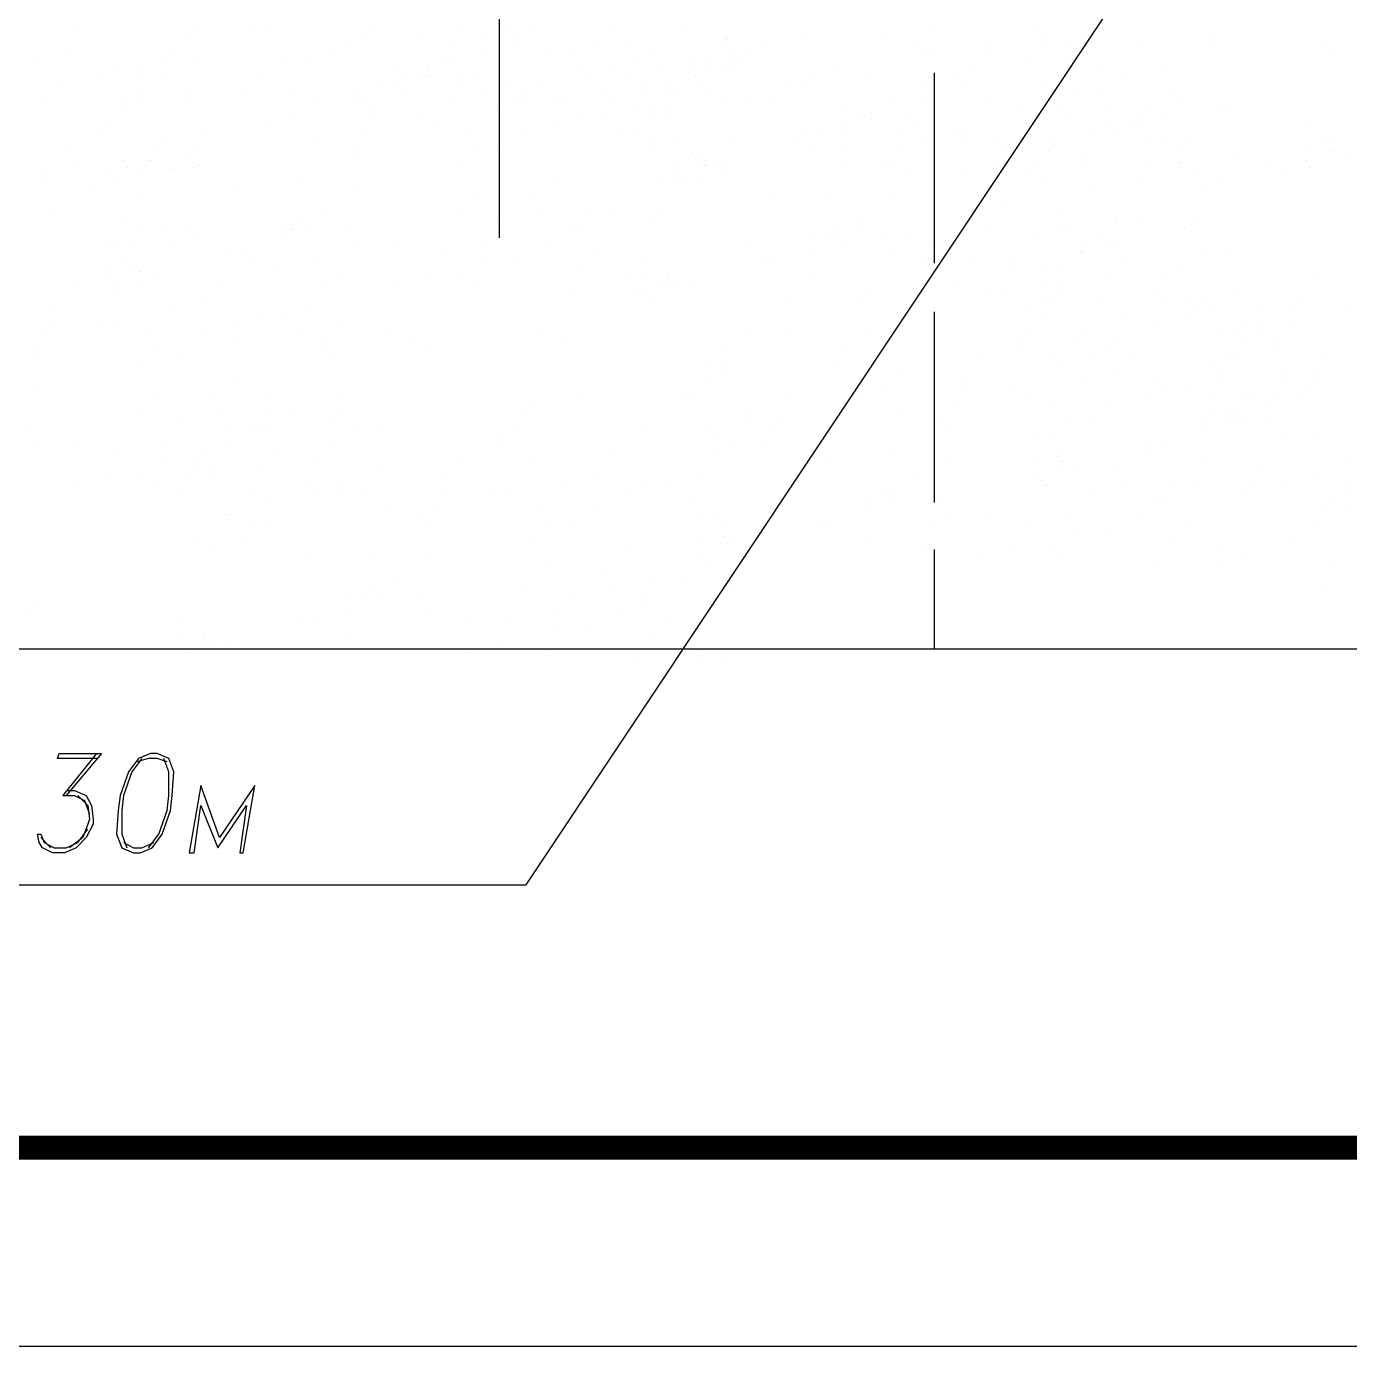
# Model space of a CAD drawing. Header units: millimetres. Extents: x 4241 to 6572, y 870 to 1291.
# Drawn here: x 5157.22 to 5190.46, y 870.65 to 903.83 of the extents above; entities that cross this region are included whole.
import ezdxf
from ezdxf.enums import TextEntityAlignment as Align

# ---------------------------------------------------------------- set-up
doc = ezdxf.new("R2010")
doc.units = ezdxf.units.MM
for name, color, linetype in [('_Штамп_рамка', 7, 'Continuous'), ('PDF _0', 7, 'Continuous'), ('PDF _Оси', 1, 'Continuous')]:
    doc.layers.add(name, color=color, linetype=linetype)
doc.styles.add('Romans_2.5', font='romans.shx', dxfattribs={"width": 0.75, "height": 2.5})

# ---------------------------------------------------------------- blocks, each defined once
blk = doc.blocks.new('*U779')
blk.add_lwpolyline([(0, 0), (0, 420), (1189, 420), (1189, 0), (0, 0)])
at = {"const_width": 0.6}
blk.add_lwpolyline([(20, 5), (20, 415), (1184, 415), (1184, 5), (20, 5)], dxfattribs=at)
at = {"style": 'Romans_2.5', "width": 0.75}
blk.add_attdef('ФОРМАТ', text='', height=2.5, dxfattribs=at).set_placement((1149, 2.5), align=Align.MIDDLE_LEFT)

msp = doc.modelspace()

# ---------------------------------------------------------------- linework, layer by layer
at = {"layer": 'PDF _0', "lineweight": 25}
for points in [[(5117.4084, 882.2574), (5169.7765, 882.2574), (5194.7117, 919.7237)], [(5092.8542, 888.1843), (5226.5475, 888.1843), (5227.5212, 886.1099), (5228.1986, 890.2587), (5229.1723, 888.1843), (5316.2973, 888.1843)], [(5158.9812, 885.4325), (5158.0075, 885.4325), (5158.0498, 885.5595), (5159.1082, 885.5595), (5158.2191, 884.5012)], [(5158.9812, 885.5595), (5158.1345, 884.5012), (5158.4308, 884.5012), (5158.6848, 884.3742), (5158.8118, 884.0355)], [(5160.1242, 885.4325), (5159.8702, 885.0939), (5159.6585, 884.5012), (5159.6162, 884.1202), (5159.6162, 883.5275), (5159.7432, 883.1888)], [(5160.7592, 885.3479), (5160.5052, 885.4325), (5160.2935, 885.4325), (5159.9972, 885.3479)], [(5160.2935, 883.1888), (5160.5475, 883.5275), (5160.7592, 884.1202), (5160.8016, 884.5012), (5160.8016, 885.0939), (5160.6745, 885.4325)], [(5158.2615, 884.6282), (5158.4308, 884.6282), (5158.7271, 884.5012), (5158.8542, 884.2472), (5158.8965, 883.9085), (5158.8965, 883.7815), (5158.7271, 883.4428), (5158.4731, 883.1888), (5158.1768, 883.0618), (5157.8805, 883.0618), (5157.6264, 883.1888), (5157.5418, 883.3158), (5157.4994, 883.5275), (5157.5841, 883.5275), (5157.6688, 883.3158), (5157.9228, 883.1888), (5158.2191, 883.1888), (5158.5155, 883.3158), (5158.7695, 883.6545)], [(5158.5155, 884.5012), (5158.7695, 884.2472), (5158.8118, 883.9085), (5158.7695, 883.7815), (5158.6425, 883.4428), (5158.3038, 883.1888)], [(5157.8381, 883.1888), (5157.5841, 883.4428)], [(5159.6585, 883.3158), (5159.9125, 883.1888), (5160.1242, 883.1888), (5160.4205, 883.3158)]]:
    msp.add_lwpolyline(points, dxfattribs=at)
at = {"layer": 'PDF _0', "lineweight": 9}
for points in [[(5158.5578, 903.7212), (5158.5578, 903.7212)], [(5161.1826, 903.6365), (5161.1826, 903.6365)], [(5161.4789, 903.7635), (5161.4789, 903.7635)], [(5162.7913, 903.8058), (5162.7913, 903.8058)], [(5163.384, 903.7212), (5163.384, 903.7212)], [(5165.8817, 903.8058), (5165.8817, 903.8058)], [(5167.1941, 903.6365), (5167.1941, 903.6365)], [(5168.1255, 903.7212), (5168.1255, 903.7212)], [(5169.3532, 903.8058), (5169.3532, 903.8058)], [(5169.5649, 903.6788), (5169.5649, 903.6788)], [(5169.9035, 903.8058), (5169.9035, 903.8058)], [(5171.9356, 903.7212), (5171.9356, 903.7212)], [(5173.7137, 903.7212), (5173.7137, 903.7212)], [(5178.6668, 903.6788), (5178.6668, 903.6788)], [(5179.9792, 903.7635), (5179.9792, 903.7635)], [(5182.5193, 903.8058), (5182.5193, 903.8058)], [(5183.9164, 903.7635), (5183.9164, 903.7635)], [(5165.2467, 903.4672), (5165.2467, 903.4672)], [(5165.6277, 903.5095), (5165.6277, 903.5095)], [(5167.9985, 903.3825), (5167.9985, 903.3825)], [(5168.6758, 903.5095), (5168.6758, 903.5095)], [(5169.5649, 903.4248), (5169.5649, 903.4248)], [(5171.5546, 903.3825), (5171.5546, 903.3825)], [(5172.359, 903.2978), (5172.359, 903.2978)], [(5174.7297, 903.4248), (5174.7297, 903.4248)], [(5174.8144, 903.5518), (5174.8144, 903.5518)], [(5174.8144, 903.5095), (5174.8144, 903.5095)], [(5175.6611, 903.3825), (5175.6611, 903.3825)], [(5176.7194, 903.5095), (5176.7194, 903.5095)], [(5179.6405, 903.4248), (5179.6405, 903.4248)], [(5181.4609, 903.4672), (5181.4609, 903.4672)], [(5182.6886, 903.5518), (5182.6886, 903.5518)], [(5182.7733, 903.3825), (5182.7733, 903.3825)], [(5183.4083, 903.3402), (5183.4083, 903.3402)], [(5185.2711, 903.4672), (5185.2711, 903.4672)], [(5187.0491, 903.5942), (5187.0491, 903.5942)], [(5187.0915, 903.3402), (5187.0915, 903.3402)], [(5189.7162, 903.3825), (5189.7162, 903.3825)], [(5157.4571, 902.9592), (5157.4571, 902.9592)], [(5158.2615, 903.1708), (5158.2615, 903.1708)], [(5160.8439, 903.0862), (5160.8439, 903.0862)], [(5161.5212, 903.0438), (5161.5212, 903.0438)], [(5164.273, 903.0015), (5164.273, 903.0015)], [(5164.908, 903.0862), (5164.908, 903.0862)], [(5167.8291, 903.0438), (5167.8291, 903.0438)], [(5168.6758, 903.1708), (5168.6758, 903.1708)], [(5170.3269, 903.1708), (5170.3269, 903.1708)], [(5170.9196, 903.0862), (5170.9196, 903.0862)], [(5172.5283, 902.9592), (5172.5283, 902.9592)], [(5172.994, 903.2555), (5172.994, 903.2555)], [(5173.9677, 902.9592), (5173.9677, 902.9592)], [(5174.3487, 902.9592), (5174.3487, 902.9592)], [(5174.9414, 903.2132), (5174.9414, 903.2132)], [(5174.9837, 903.0015), (5174.9837, 903.0015)], [(5175.4071, 903.2132), (5175.4071, 903.2132)], [(5179.7252, 903.2555), (5179.7252, 903.2555)], [(5181.3339, 903.1285), (5181.3339, 903.1285)], [(5182.4346, 903.0015), (5182.4346, 903.0015)], [(5190.0972, 903.2132), (5190.0972, 903.2132)], [(5159.0235, 902.6205), (5159.0235, 902.6205)], [(5159.4892, 902.8745), (5159.4892, 902.8745)], [(5160.0395, 902.8745), (5160.0395, 902.8745)], [(5160.5899, 902.9168), (5160.5899, 902.9168)], [(5163.0453, 902.6205), (5163.0453, 902.6205)], [(5163.638, 902.9168), (5163.638, 902.9168)], [(5166.6014, 902.8321), (5166.6014, 902.8321)], [(5167.0248, 902.6205), (5167.0248, 902.6205)], [(5167.2788, 902.7475), (5167.2788, 902.7475)], [(5167.3211, 902.8321), (5167.3211, 902.8321)], [(5167.7021, 902.9168), (5167.7021, 902.9168)], [(5168.1678, 902.6628), (5168.1678, 902.6628)], [(5171.1312, 902.8745), (5171.1312, 902.8745)], [(5172.0203, 902.7898), (5172.0203, 902.7898)], [(5172.2743, 902.6628), (5172.2743, 902.6628)], [(5173.1633, 902.8745), (5173.1633, 902.8745)], [(5173.9253, 902.7051), (5173.9253, 902.7051)], [(5174.3487, 902.7898), (5174.3487, 902.7898)], [(5174.645, 902.7051), (5174.645, 902.7051)], [(5174.8567, 902.7898), (5174.8567, 902.7898)], [(5175.1107, 902.9168), (5175.1107, 902.9168)], [(5176.9734, 902.6628), (5176.9734, 902.6628)], [(5177.6085, 902.7475), (5177.6085, 902.7475)], [(5181.0376, 902.7051), (5181.0376, 902.7051)], [(5184.255, 902.8321), (5184.255, 902.8321)], [(5184.8477, 902.6205), (5184.8477, 902.6205)], [(5185.8638, 902.7051), (5185.8638, 902.7051)], [(5158.1345, 902.3665), (5158.1345, 902.3665)], [(5159.9972, 902.4935), (5159.9972, 902.4935)], [(5160.5899, 902.5358), (5160.5899, 902.5358)], [(5166.0934, 902.3241), (5166.0934, 902.3241)], [(5166.4744, 902.3241), (5166.4744, 902.3241)], [(5166.6861, 902.5358), (5166.6861, 902.5358)], [(5167.3211, 902.5781), (5167.3211, 902.5781)], [(5167.3634, 902.5781), (5167.3634, 902.5781)], [(5168.1255, 902.3241), (5168.1255, 902.3241)], [(5168.1255, 902.3241), (5168.1255, 902.3241)], [(5168.4218, 902.5358), (5168.4218, 902.5358)], [(5169.3955, 902.3241), (5169.3955, 902.3241)], [(5170.1575, 902.4511), (5170.1575, 902.4511)], [(5171.2582, 902.5781), (5171.2582, 902.5781)], [(5172.74, 902.3665), (5172.74, 902.3665)], [(5173.248, 902.4511), (5173.248, 902.4511)], [(5173.8407, 902.4935), (5173.8407, 902.4935)], [(5174.01, 902.5781), (5174.01, 902.5781)], [(5174.137, 902.4511), (5174.137, 902.4511)], [(5176.3808, 902.3665), (5176.3808, 902.3665)], [(5176.7618, 902.4088), (5176.7618, 902.4088)], [(5178.3282, 902.5358), (5178.3282, 902.5358)], [(5179.8099, 902.4088), (5179.8099, 902.4088)], [(5180.6566, 902.5781), (5180.6566, 902.5781)], [(5180.6989, 902.3241), (5180.6989, 902.3241)], [(5182.6886, 902.2818), (5182.6886, 902.2818)], [(5159.6585, 902.0701), (5159.6585, 902.0701)], [(5160.0395, 902.1125), (5160.0395, 902.1125)], [(5161.2672, 902.1971), (5161.2672, 902.1971)], [(5162.7066, 902.2395), (5162.7066, 902.2395)], [(5163.8073, 902.1125), (5163.8073, 902.1125)], [(5164.4, 901.9855), (5164.4, 901.9855)], [(5165.416, 901.9855), (5165.416, 901.9855)], [(5165.543, 902.1971), (5165.543, 902.1971)], [(5165.7547, 901.9431), (5165.7547, 901.9431)], [(5166.6861, 902.2395), (5166.6861, 902.2395)], [(5167.9561, 901.9431), (5167.9561, 901.9431)], [(5168.6758, 902.1125), (5168.6758, 902.1125)], [(5169.6072, 902.0701), (5169.6072, 902.0701)], [(5169.7342, 902.1971), (5169.7342, 902.1971)], [(5170.5386, 901.9855), (5170.5386, 901.9855)], [(5170.7079, 901.9431), (5170.7079, 901.9431)], [(5171.7663, 902.1125), (5171.7663, 902.1125)], [(5171.8933, 901.9431), (5171.8933, 901.9431)], [(5172.8246, 902.1971), (5172.8246, 902.1971)], [(5173.3327, 902.2395), (5173.3327, 902.2395)], [(5173.4597, 902.1971), (5173.4597, 902.1971)], [(5174.391, 902.1125), (5174.391, 902.1125)], [(5174.645, 902.0278), (5174.645, 902.0278)], [(5175.3224, 901.9855), (5175.3224, 901.9855)], [(5176.0421, 901.9855), (5176.0421, 901.9855)], [(5178.9632, 901.9431), (5178.9632, 901.9431)], [(5179.8099, 902.0701), (5179.8099, 902.0701)], [(5181.4609, 902.0701), (5181.4609, 902.0701)], [(5183.493, 902.1971), (5183.493, 902.1971)], [(5184.128, 902.1548), (5184.128, 902.1548)], [(5186.0754, 902.1125), (5186.0754, 902.1125)], [(5157.5841, 901.9008), (5157.5841, 901.9008)], [(5159.5738, 901.7738), (5159.5738, 901.7738)], [(5160.0395, 901.9008), (5160.0395, 901.9008)], [(5161.2672, 901.9008), (5161.2672, 901.9008)], [(5165.9664, 901.7738), (5165.9664, 901.7738)], [(5169.0568, 901.6891), (5169.0568, 901.6891)], [(5169.8189, 901.9008), (5169.8189, 901.9008)], [(5171.6393, 901.6468), (5171.6393, 901.6468)], [(5172.4436, 901.8584), (5172.4436, 901.8584)], [(5172.994, 901.8161), (5172.994, 901.8161)], [(5173.375, 901.8584), (5173.375, 901.8584)], [(5173.375, 901.6468), (5173.375, 901.6468)], [(5177.7355, 901.7314), (5177.7355, 901.7314)], [(5178.4128, 901.6468), (5178.4128, 901.6468)], [(5182.2653, 901.7738), (5182.2653, 901.7738)], [(5183.1543, 901.6891), (5183.1543, 901.6891)], [(5184.2974, 901.7738), (5184.2974, 901.7738)], [(5185.4827, 901.8584), (5185.4827, 901.8584)], [(5186.1178, 901.9008), (5186.1178, 901.9008)], [(5187.2608, 901.6891), (5187.2608, 901.6891)], [(5187.3455, 901.7738), (5187.3455, 901.7738)], [(5159.2352, 901.3928), (5159.2352, 901.3928)], [(5163.3416, 901.3504), (5163.3416, 901.3504)], [(5163.892, 901.4774), (5163.892, 901.4774)], [(5165.9241, 901.4774), (5165.9241, 901.4774)], [(5167.1941, 901.4774), (5167.1941, 901.4774)], [(5167.5328, 901.3504), (5167.5328, 901.3504)], [(5170.6232, 901.3504), (5170.6232, 901.3504)], [(5171.0466, 901.6044), (5171.0466, 901.6044)], [(5172.9093, 901.5198), (5172.9093, 901.5198)], [(5177.8201, 901.3928), (5177.8201, 901.3928)], [(5178.1588, 901.5198), (5178.1588, 901.5198)], [(5178.4552, 901.4774), (5178.4552, 901.4774)], [(5179.3019, 901.5621), (5179.3019, 901.5621)], [(5179.5559, 901.4351), (5179.5559, 901.4351)], [(5182.3923, 901.4351), (5182.3923, 901.4351)], [(5183.4083, 901.5621), (5183.4083, 901.5621)], [(5184.382, 901.3504), (5184.382, 901.3504)], [(5184.9747, 901.3928), (5184.9747, 901.3928)], [(5185.1441, 901.4774), (5185.1441, 901.4774)], [(5185.2711, 901.3504), (5185.2711, 901.3504)], [(5185.7791, 901.6044), (5185.7791, 901.6044)], [(5189.3352, 901.3504), (5189.3352, 901.3504)], [(5159.0235, 901.1811), (5159.0235, 901.1811)], [(5161.6059, 901.2658), (5161.6059, 901.2658)], [(5164.4423, 901.0118), (5164.4423, 901.0118)], [(5165.7547, 901.0964), (5165.7547, 901.0964)], [(5168.2948, 901.1388), (5168.2948, 901.1388)], [(5169.6919, 901.0964), (5169.6919, 901.0964)], [(5172.1473, 901.2658), (5172.1473, 901.2658)], [(5172.5706, 901.1388), (5172.5706, 901.1388)], [(5174.9414, 901.0118), (5174.9414, 901.0118)], [(5176.6771, 901.0964), (5176.6771, 901.0964)], [(5177.2275, 901.2234), (5177.2275, 901.2234)], [(5177.8201, 901.1388), (5177.8201, 901.1388)], [(5179.2595, 901.2234), (5179.2595, 901.2234)], [(5179.8099, 901.0118), (5179.8099, 901.0118)], [(5180.5296, 901.2234), (5180.5296, 901.2234)], [(5180.7412, 900.9694), (5180.7412, 900.9694)], [(5180.8682, 901.0964), (5180.8682, 901.0964)], [(5182.9003, 901.0118), (5182.9003, 901.0118)], [(5183.9587, 901.0964), (5183.9587, 901.0964)], [(5184.5937, 901.0964), (5184.5937, 901.0964)], [(5185.4827, 901.0118), (5185.4827, 901.0118)], [(5158.3461, 900.7154), (5158.3461, 900.7154)], [(5160.5052, 900.7577), (5160.5052, 900.7577)], [(5160.5899, 900.8847), (5160.5899, 900.8847)], [(5161.4366, 900.7154), (5161.4366, 900.7154)], [(5165.416, 900.7154), (5165.416, 900.7154)], [(5168.5488, 900.7154), (5168.5488, 900.7154)], [(5169.1838, 900.6731), (5169.1838, 900.6731)], [(5172.867, 900.9271), (5172.867, 900.9271)], [(5172.867, 900.6731), (5172.867, 900.6731)], [(5173.5867, 900.9271), (5173.5867, 900.9271)], [(5173.9253, 900.6307), (5173.9253, 900.6307)], [(5176.5501, 900.8847), (5176.5501, 900.8847)], [(5176.8888, 900.8424), (5176.8888, 900.8424)], [(5177.7778, 900.7577), (5177.7778, 900.7577)], [(5179.0902, 900.8424), (5179.0902, 900.8424)], [(5181.6303, 900.8847), (5181.6303, 900.8847)], [(5181.7996, 900.8424), (5181.7996, 900.8424)], [(5182.9003, 900.6731), (5182.9003, 900.6731)], [(5183.0273, 900.8424), (5183.0273, 900.8424)], [(5183.747, 900.6307), (5183.747, 900.6307)], [(5185.7791, 900.8847), (5185.7791, 900.8847)], [(5186.2024, 900.6731), (5186.2024, 900.6731)], [(5186.4564, 900.8847), (5186.4564, 900.8847)], [(5189.3352, 900.8001), (5189.3352, 900.8001)], [(5189.8856, 900.9271), (5189.8856, 900.9271)], [(5189.9279, 900.8847), (5189.9279, 900.8847)], [(5189.9702, 900.7154), (5189.9702, 900.7154)], [(5190.0549, 900.7154), (5190.0549, 900.7154)], [(5190.4359, 900.6307), (5190.4359, 900.6307)], [(5158.5155, 900.3344), (5158.5155, 900.3344)], [(5159.6585, 900.4614), (5159.6585, 900.4614)], [(5159.7432, 900.2921), (5159.7432, 900.2921)], [(5160.2935, 900.4614), (5160.2935, 900.4614)], [(5160.3359, 900.4614), (5160.3359, 900.4614)], [(5161.1826, 900.5037), (5161.1826, 900.5037)], [(5161.4366, 900.2921), (5161.4366, 900.2921)], [(5161.5636, 900.3344), (5161.5636, 900.3344)], [(5165.543, 900.5884), (5165.543, 900.5884)], [(5168.2101, 900.3344), (5168.2101, 900.3344)], [(5173.5867, 900.3767), (5173.5867, 900.3767)], [(5173.8407, 900.5037), (5173.8407, 900.5037)], [(5174.1793, 900.5037), (5174.1793, 900.5037)], [(5174.2217, 900.4614), (5174.2217, 900.4614)], [(5174.264, 900.3344), (5174.264, 900.3344)], [(5174.3064, 900.3344), (5174.3064, 900.3344)], [(5174.518, 900.2921), (5174.518, 900.2921)], [(5174.772, 900.4614), (5174.772, 900.4614)], [(5177.7778, 900.4614), (5177.7778, 900.4614)], [(5178.7515, 900.4614), (5178.7515, 900.4614)], [(5178.8785, 900.3344), (5178.8785, 900.3344)], [(5181.5033, 900.3344), (5181.5033, 900.3344)], [(5181.8843, 900.4614), (5181.8843, 900.4614)], [(5182.5193, 900.4191), (5182.5193, 900.4191)], [(5183.7893, 900.4614), (5183.7893, 900.4614)], [(5185.3557, 900.4614), (5185.3557, 900.4614)], [(5186.1601, 900.2921), (5186.1601, 900.2921)], [(5186.2024, 900.4191), (5186.2024, 900.4191)], [(5187.6418, 900.5884), (5187.6418, 900.5884)], [(5188.3615, 900.4191), (5188.3615, 900.4191)], [(5189.3775, 900.4614), (5189.3775, 900.4614)], [(5189.4622, 900.2921), (5189.4622, 900.2921)], [(5157.5841, 900.1651), (5157.5841, 900.1651)], [(5157.5841, 899.9957), (5157.5841, 899.9957)], [(5159.3622, 900.0804), (5159.3622, 900.0804)], [(5160.1665, 900.1227), (5160.1665, 900.1227)], [(5160.8862, 900.2497), (5160.8862, 900.2497)], [(5160.9709, 900.2074), (5160.9709, 900.2074)], [(5170.6232, 899.9534), (5170.6232, 899.9534)], [(5173.0786, 900.038), (5173.0786, 900.038)], [(5173.629, 900.0804), (5173.629, 900.0804)], [(5174.2217, 899.9957), (5174.2217, 899.9957)], [(5174.7297, 900.2074), (5174.7297, 900.2074)], [(5179.3019, 900.1651), (5179.3019, 900.1651)], [(5180.6989, 900.0804), (5180.6989, 900.0804)], [(5181.5456, 900.0804), (5181.5456, 900.0804)], [(5182.35, 900.1651), (5182.35, 900.1651)], [(5182.731, 899.9957), (5182.731, 899.9957)], [(5186.5834, 900.1227), (5186.5834, 900.1227)], [(5187.3031, 899.9534), (5187.3031, 899.9534)], [(5188.7849, 900.2497), (5188.7849, 900.2497)], [(5158.8118, 899.6994), (5158.8118, 899.6994)], [(5159.4468, 899.911), (5159.4468, 899.911)], [(5162.5373, 899.7417), (5162.5373, 899.7417)], [(5164.1037, 899.8687), (5164.1037, 899.8687)], [(5165.5854, 899.7417), (5165.5854, 899.7417)], [(5168.4642, 899.6147), (5168.4642, 899.6147)], [(5173.502, 899.8687), (5173.502, 899.8687)], [(5173.756, 899.8687), (5173.756, 899.8687)], [(5177.4391, 899.6147), (5177.4391, 899.6147)], [(5183.9587, 899.6994), (5183.9587, 899.6994)], [(5185.1017, 899.8687), (5185.1017, 899.8687)], [(5186.7104, 899.8264), (5186.7104, 899.8264)], [(5159.9972, 899.4877), (5159.9972, 899.4877)], [(5169.9035, 899.4877), (5169.9035, 899.4877)], [(5175.8727, 899.4877), (5175.8727, 899.4877)], [(5178.9208, 899.4877), (5178.9208, 899.4877)], [(5181.8419, 899.3607), (5181.8419, 899.3607)], [(5157.9651, 899.1914), (5157.9651, 899.1914)], [(5159.5738, 899.022), (5159.5738, 899.022)], [(5164.1883, 898.9797), (5164.1883, 898.9797)], [(5164.7387, 899.2337), (5164.7387, 899.2337)], [(5168.0408, 899.1067), (5168.0408, 899.1067)], [(5170.0729, 899.1067), (5170.0729, 899.1067)], [(5171.2582, 899.1914), (5171.2582, 899.1914)], [(5171.8933, 899.2337), (5171.8933, 899.2337)], [(5173.0363, 899.022), (5173.0363, 899.022)], [(5173.1633, 899.1067), (5173.1633, 899.1067)], [(5178.0741, 899.022), (5178.0741, 899.022)], [(5183.239, 899.2337), (5183.239, 899.2337)], [(5184.636, 898.9797), (5184.636, 898.9797)], [(5185.2287, 898.9797), (5185.2287, 898.9797)], [(5186.5411, 898.9797), (5186.5411, 898.9797)], [(5160.0819, 898.6833), (5160.0819, 898.6833)], [(5160.7592, 898.7257), (5160.7592, 898.7257)], [(5161.2672, 898.768), (5161.2672, 898.768)], [(5163.5956, 898.7257), (5163.5956, 898.7257)], [(5163.892, 898.7257), (5163.892, 898.7257)], [(5163.9343, 898.8527), (5163.9343, 898.8527)], [(5164.2307, 898.8103), (5164.2307, 898.8103)], [(5165.3314, 898.768), (5165.3314, 898.768)], [(5169.1838, 898.895), (5169.1838, 898.895)], [(5170.9196, 898.8103), (5170.9196, 898.8103)], [(5171.0466, 898.6833), (5171.0466, 898.6833)], [(5177.5238, 898.7257), (5177.5238, 898.7257)], [(5178.0741, 898.8527), (5178.0741, 898.8527)], [(5181.3763, 898.8527), (5181.3763, 898.8527)], [(5182.5193, 898.641), (5182.5193, 898.641)], [(5183.1543, 898.6833), (5183.1543, 898.6833)], [(5183.4083, 898.8527), (5183.4083, 898.8527)], [(5184.5937, 898.9373), (5184.5937, 898.9373)], [(5186.3718, 898.768), (5186.3718, 898.768)], [(5186.4988, 898.8527), (5186.4988, 898.8527)], [(5159.2775, 898.4293), (5159.2775, 898.4293)], [(5159.9549, 898.3447), (5159.9549, 898.3447)], [(5160.8862, 898.4293), (5160.8862, 898.4293)], [(5161.4789, 898.514), (5161.4789, 898.514)], [(5163.5956, 898.4717), (5163.5956, 898.4717)], [(5165.5854, 898.3447), (5165.5854, 898.3447)], [(5166.5167, 898.3023), (5166.5167, 898.3023)], [(5168.6758, 898.3023), (5168.6758, 898.3023)], [(5170.3692, 898.4293), (5170.3692, 898.4293)], [(5175.4071, 898.4293), (5175.4071, 898.4293)], [(5176.9311, 898.4717), (5176.9311, 898.4717)], [(5177.2698, 898.5987), (5177.2698, 898.5987)], [(5177.5661, 898.5563), (5177.5661, 898.5563)], [(5178.6668, 898.514), (5178.6668, 898.514)], [(5179.3019, 898.5563), (5179.3019, 898.5563)], [(5179.9792, 898.3447), (5179.9792, 898.3447)], [(5183.7893, 898.4293), (5183.7893, 898.4293)], [(5184.255, 898.5563), (5184.255, 898.5563)], [(5184.382, 898.4293), (5184.382, 898.4293)], [(5159.4045, 898.26), (5159.4045, 898.26)], [(5162.3256, 898.2177), (5162.3256, 898.2177)], [(5162.6643, 898.1753), (5162.6643, 898.1753)], [(5162.876, 898.0483), (5162.876, 898.0483)], [(5164.4847, 897.9636), (5164.4847, 897.9636)], [(5167.6175, 898.1753), (5167.6175, 898.1753)], [(5168.7182, 898.006), (5168.7182, 898.006)], [(5169.5225, 897.9636), (5169.5225, 897.9636)], [(5171.5546, 898.2177), (5171.5546, 898.2177)], [(5172.74, 898.006), (5172.74, 898.006)], [(5175.6611, 897.9636), (5175.6611, 897.9636)], [(5176.9311, 898.2177), (5176.9311, 898.2177)], [(5177.8201, 898.26), (5177.8201, 898.26)], [(5178.9208, 898.0906), (5178.9208, 898.0906)], [(5179.8522, 898.0483), (5179.8522, 898.0483)], [(5180.4026, 898.1753), (5180.4026, 898.1753)], [(5182.0113, 898.0483), (5182.0113, 898.0483)], [(5183.7047, 898.1753), (5183.7047, 898.1753)], [(5183.747, 898.1753), (5183.747, 898.1753)], [(5184.6784, 898.26), (5184.6784, 898.26)], [(5184.8901, 897.9636), (5184.8901, 897.9636)], [(5186.7951, 898.133), (5186.7951, 898.133)], [(5187.4301, 898.2177), (5187.4301, 898.2177)], [(5159.2775, 897.7943), (5159.2775, 897.7943)], [(5159.3622, 897.7096), (5159.3622, 897.7096)], [(5159.6162, 897.9213), (5159.6162, 897.9213)], [(5159.9549, 897.8366), (5159.9549, 897.8366)], [(5159.9972, 897.7943), (5159.9972, 897.7943)], [(5160.0395, 897.6673), (5160.0395, 897.6673)], [(5160.1242, 897.6673), (5160.1242, 897.6673)], [(5163.5533, 897.752), (5163.5533, 897.752)], [(5167.2788, 897.625), (5167.2788, 897.625)], [(5171.1312, 897.752), (5171.1312, 897.752)], [(5175.9997, 897.9213), (5175.9997, 897.9213)], [(5180.9529, 897.9213), (5180.9529, 897.9213)], [(5182.0536, 897.752), (5182.0536, 897.752)], [(5182.858, 897.7096), (5182.858, 897.7096)], [(5183.1543, 897.7096), (5183.1543, 897.7096)], [(5186.2024, 897.8366), (5186.2024, 897.8366)], [(5158.3885, 897.2863), (5158.3885, 897.2863)], [(5159.2775, 897.5403), (5159.2775, 897.5403)], [(5159.4468, 897.4133), (5159.4468, 897.4133)], [(5160.0819, 897.2863), (5160.0819, 897.2863)], [(5160.5052, 897.5403), (5160.5052, 897.5403)], [(5162.1139, 897.4133), (5162.1139, 897.4133)], [(5164.6964, 897.3286), (5164.6964, 897.3286)], [(5165.0774, 897.498), (5165.0774, 897.498)], [(5166.4744, 897.4133), (5166.4744, 897.4133)], [(5168.1255, 897.4556), (5168.1255, 897.4556)], [(5168.5065, 897.3286), (5168.5065, 897.3286)], [(5172.359, 897.4556), (5172.359, 897.4556)], [(5172.6976, 897.4556), (5172.6976, 897.4556)], [(5173.0786, 897.2863), (5173.0786, 897.2863)], [(5173.2903, 897.5826), (5173.2903, 897.5826)], [(5173.3327, 897.5403), (5173.3327, 897.5403)], [(5173.375, 897.4133), (5173.375, 897.4133)], [(5173.4597, 897.4133), (5173.4597, 897.4133)], [(5173.8407, 897.2863), (5173.8407, 897.2863)], [(5176.8888, 897.5403), (5176.8888, 897.5403)], [(5180.6142, 897.371), (5180.6142, 897.371)], [(5182.8156, 897.2863), (5182.8156, 897.2863)], [(5183.1967, 897.3286), (5183.1967, 897.3286)], [(5184.4667, 897.498), (5184.4667, 897.498)], [(5185.8638, 897.4556), (5185.8638, 897.4556)], [(5189.5892, 897.5403), (5189.5892, 897.5403)], [(5159.5315, 897.2016), (5159.5315, 897.2016)], [(5170.8772, 897.2016), (5170.8772, 897.2016)], [(5172.486, 897.1593), (5172.486, 897.1593)], [(5172.7823, 897.1593), (5172.7823, 897.1593)], [(5178.4128, 897.244), (5178.4128, 897.244)], [(5179.8099, 897.1593), (5179.8099, 897.1593)], [(5181.4609, 897.244), (5181.4609, 897.244)], [(5181.8419, 897.0746), (5181.8419, 897.0746)], [(5182.731, 896.9899), (5182.731, 896.9899)], [(5183.1967, 897.1169), (5183.1967, 897.1169)], [(5184.128, 896.9899), (5184.128, 896.9899)], [(5185.6944, 897.2016), (5185.6944, 897.2016)], [(5186.4141, 897.0323), (5186.4141, 897.0323)], [(5187.5571, 897.2016), (5187.5571, 897.2016)], [(5189.1235, 897.0323), (5189.1235, 897.0323)], [(5157.9228, 896.7783), (5157.9228, 896.7783)], [(5160.9709, 896.6936), (5160.9709, 896.6936)], [(5161.7753, 896.9053), (5161.7753, 896.9053)], [(5164.3577, 896.8206), (5164.3577, 896.8206)], [(5172.867, 896.9476), (5172.867, 896.9476)], [(5176.2538, 896.9476), (5176.2538, 896.9476)], [(5178.1588, 896.9476), (5178.1588, 896.9476)], [(5182.3923, 896.6513), (5182.3923, 896.6513)], [(5182.9003, 896.9053), (5182.9003, 896.9053)], [(5184.2127, 896.9476), (5184.2127, 896.9476)], [(5185.8214, 896.9053), (5185.8214, 896.9053)], [(5186.6681, 896.6936), (5186.6681, 896.6936)], [(5186.7104, 896.9476), (5186.7104, 896.9476)], [(5187.0491, 896.6936), (5187.0491, 896.6936)], [(5188.2345, 896.6936), (5188.2345, 896.6936)], [(5189.0812, 896.6936), (5189.0812, 896.6936)], [(5190.3512, 896.6936), (5190.3512, 896.6936)], [(5157.8805, 896.4396), (5157.8805, 896.4396)], [(5159.1505, 896.4396), (5159.1505, 896.4396)], [(5159.4892, 896.3126), (5159.4892, 896.3126)], [(5162.5373, 896.3126), (5162.5373, 896.3126)], [(5163.003, 896.5666), (5163.003, 896.5666)], [(5163.5956, 896.6089), (5163.5956, 896.6089)], [(5165.035, 896.3549), (5165.035, 896.3549)], [(5182.7733, 896.5666), (5182.7733, 896.5666)], [(5184.763, 896.4819), (5184.763, 896.4819)], [(5186.4988, 896.5666), (5186.4988, 896.5666)], [(5188.2768, 896.3126), (5188.2768, 896.3126)], [(5188.9119, 896.3126), (5188.9119, 896.3126)], [(5157.7111, 896.0586), (5157.7111, 896.0586)], [(5160.2512, 896.1009), (5160.2512, 896.1009)], [(5161.6482, 896.0586), (5161.6482, 896.0586)], [(5164.1037, 896.2279), (5164.1037, 896.2279)], [(5166.2627, 896.0586), (5166.2627, 896.0586)], [(5170.1152, 896.1856), (5170.1152, 896.1856)], [(5175.3647, 896.1432), (5175.3647, 896.1432)], [(5176.2961, 896.2279), (5176.2961, 896.2279)], [(5178.4128, 896.1009), (5178.4128, 896.1009)], [(5179.0479, 896.1856), (5179.0479, 896.1856)], [(5182.096, 896.0162), (5182.096, 896.0162)], [(5182.477, 896.1432), (5182.477, 896.1432)], [(5183.6623, 895.9739), (5183.6623, 895.9739)], [(5183.747, 896.1009), (5183.747, 896.1009)], [(5185.6944, 896.2703), (5185.6944, 896.2703)], [(5187.3031, 896.1432), (5187.3031, 896.1432)], [(5187.5995, 896.2279), (5187.5995, 896.2279)], [(5187.8112, 896.0162), (5187.8112, 896.0162)], [(5187.8958, 896.2703), (5187.8958, 896.2703)], [(5188.2768, 896.1009), (5188.2768, 896.1009)], [(5157.3724, 895.7199), (5157.3724, 895.7199)], [(5160.5052, 895.6776), (5160.5052, 895.6776)], [(5161.1402, 895.6352), (5161.1402, 895.6352)], [(5162.4103, 895.9316), (5162.4103, 895.9316)], [(5164.781, 895.8892), (5164.781, 895.8892)], [(5164.781, 895.7622), (5164.781, 895.7622)], [(5164.8234, 895.6352), (5164.8234, 895.6352)], [(5166.9824, 895.8892), (5166.9824, 895.8892)], [(5167.3634, 895.7199), (5167.3634, 895.7199)], [(5170.7502, 895.9316), (5170.7502, 895.9316)], [(5174.772, 895.6776), (5174.772, 895.6776)], [(5177.8201, 895.8046), (5177.8201, 895.8046)], [(5182.1383, 895.7622), (5182.1383, 895.7622)], [(5184.3397, 895.7622), (5184.3397, 895.7622)], [(5184.5937, 895.9316), (5184.5937, 895.9316)], [(5184.9324, 895.6352), (5184.9324, 895.6352)], [(5187.4725, 895.6352), (5187.4725, 895.6352)], [(5188.5732, 895.9316), (5188.5732, 895.9316)], [(5188.7002, 895.8046), (5188.7002, 895.8046)], [(5157.4571, 895.5506), (5157.4571, 895.5506)], [(5160.1665, 895.2966), (5160.1665, 895.2966)], [(5174.8144, 895.2966), (5174.8144, 895.2966)], [(5177.4815, 895.4236), (5177.4815, 895.4236)], [(5181.2493, 895.5082), (5181.2493, 895.5082)], [(5182.9003, 895.5082), (5182.9003, 895.5082)], [(5182.9003, 895.5082), (5182.9003, 895.5082)], [(5183.2813, 895.3389), (5183.2813, 895.3389)], [(5184.0434, 895.4659), (5184.0434, 895.4659)], [(5187.5148, 895.5506), (5187.5148, 895.5506)], [(5189.8432, 895.4659), (5189.8432, 895.4659)], [(5174.4334, 895.2542), (5174.4334, 895.2542)], [(5174.8144, 895.0849), (5174.8144, 895.0849)], [(5179.1749, 895.1695), (5179.1749, 895.1695)], [(5180.7412, 895.0002), (5180.7412, 895.0002)], [(5184.5937, 895.1272), (5184.5937, 895.1272)], [(5187.0068, 895.2542), (5187.0068, 895.2542)], [(5187.2185, 895.0425), (5187.2185, 895.0425)], [(5187.2608, 895.0849), (5187.2608, 895.0849)], [(5188.8272, 895.0849), (5188.8272, 895.0849)], [(5189.5892, 895.1695), (5189.5892, 895.1695)], [(5157.5418, 894.7039), (5157.5418, 894.7039)], [(5162.5373, 894.9155), (5162.5373, 894.9155)], [(5174.3487, 894.9579), (5174.3487, 894.9579)], [(5178.6668, 894.6615), (5178.6668, 894.6615)], [(5180.6989, 894.6615), (5180.6989, 894.6615)], [(5181.969, 894.6615), (5181.969, 894.6615)], [(5183.8317, 894.8732), (5183.8317, 894.8732)], [(5185.6944, 894.9579), (5185.6944, 894.9579)], [(5185.8214, 894.7885), (5185.8214, 894.7885)], [(5186.4141, 894.8309), (5186.4141, 894.8309)], [(5188.7425, 894.9579), (5188.7425, 894.9579)], [(5188.7425, 894.9579), (5188.7425, 894.9579)], [(5189.4199, 894.7462), (5189.4199, 894.7462)], [(5189.6739, 894.9155), (5189.6739, 894.9155)], [(5160.4205, 894.5769), (5160.4205, 894.5769)], [(5161.8599, 894.4499), (5161.8599, 894.4499)], [(5163.257, 894.4499), (5163.257, 894.4499)], [(5165.162, 894.4499), (5165.162, 894.4499)], [(5169.9035, 894.4075), (5169.9035, 894.4075)], [(5171.0889, 894.4922), (5171.0889, 894.4922)], [(5173.6713, 894.4499), (5173.6713, 894.4499)], [(5174.01, 894.6192), (5174.01, 894.6192)], [(5176.3808, 894.4499), (5176.3808, 894.4499)], [(5178.1165, 894.5345), (5178.1165, 894.5345)], [(5182.3076, 894.5345), (5182.3076, 894.5345)], [(5183.0697, 894.3229), (5183.0697, 894.3229)], [(5185.3981, 894.5345), (5185.3981, 894.5345)], [(5186.9221, 894.4499), (5186.9221, 894.4499)], [(5187.8958, 894.4922), (5187.8958, 894.4922)], [(5187.9805, 894.5345), (5187.9805, 894.5345)], [(5188.4038, 894.3652), (5188.4038, 894.3652)], [(5188.5732, 894.5345), (5188.5732, 894.5345)], [(5189.1235, 894.4922), (5189.1235, 894.4922)], [(5159.9972, 894.0688), (5159.9972, 894.0688)], [(5162.0293, 894.0688), (5162.0293, 894.0688)], [(5163.2146, 894.1535), (5163.2146, 894.1535)], [(5163.8497, 894.1958), (5163.8497, 894.1958)], [(5164.9927, 893.9842), (5164.9927, 893.9842)], [(5165.0774, 894.0688), (5165.0774, 894.0688)], [(5169.7342, 894.0688), (5169.7342, 894.0688)], [(5175.3647, 894.0688), (5175.3647, 894.0688)], [(5179.2172, 894.1958), (5179.2172, 894.1958)], [(5180.5296, 894.2805), (5180.5296, 894.2805)], [(5184.4667, 894.2805), (5184.4667, 894.2805)], [(5187.0915, 894.0688), (5187.0915, 894.0688)], [(5187.3455, 894.1958), (5187.3455, 894.1958)], [(5187.3878, 894.0265), (5187.3878, 894.0265)], [(5187.6418, 894.1112), (5187.6418, 894.1112)], [(5188.4885, 893.9842), (5188.4885, 893.9842)], [(5157.2454, 893.7302), (5157.2454, 893.7302)], [(5161.1402, 893.8572), (5161.1402, 893.8572)], [(5162.3256, 893.6455), (5162.3256, 893.6455)], [(5162.876, 893.7725), (5162.876, 893.7725)], [(5163.003, 893.6455), (5163.003, 893.6455)], [(5163.257, 893.7302), (5163.257, 893.7302)], [(5165.416, 893.6455), (5165.416, 893.6455)], [(5166.0087, 893.6878), (5166.0087, 893.6878)], [(5169.4379, 893.6455), (5169.4379, 893.6455)], [(5172.6976, 893.7725), (5172.6976, 893.7725)], [(5174.3064, 893.6878), (5174.3064, 893.6878)], [(5175.2801, 893.9418), (5175.2801, 893.9418)], [(5175.9574, 893.7302), (5175.9574, 893.7302)], [(5176.2114, 893.8995), (5176.2114, 893.8995)], [(5180.1909, 893.8995), (5180.1909, 893.8995)], [(5180.3179, 893.7725), (5180.3179, 893.7725)], [(5183.3237, 893.8995), (5183.3237, 893.8995)], [(5183.9587, 893.8572), (5183.9587, 893.8572)], [(5186.7528, 893.9418), (5186.7528, 893.9418)], [(5186.7528, 893.6878), (5186.7528, 893.6878)], [(5187.6418, 893.8572), (5187.6418, 893.8572)], [(5187.8112, 893.8995), (5187.8112, 893.8995)], [(5157.5418, 893.3068), (5157.5418, 893.3068)], [(5160.6322, 893.3068), (5160.6322, 893.3068)], [(5162.3256, 893.3915), (5162.3256, 893.3915)], [(5164.8234, 893.3068), (5164.8234, 893.3068)], [(5169.0992, 893.5185), (5169.0992, 893.5185)], [(5174.518, 893.4762), (5174.518, 893.4762)], [(5174.9414, 893.3068), (5174.9414, 893.3068)], [(5175.6611, 893.4338), (5175.6611, 893.4338)], [(5182.5193, 893.4762), (5182.5193, 893.4762)], [(5182.985, 893.5185), (5182.985, 893.5185)], [(5185.4827, 893.4338), (5185.4827, 893.4338)], [(5185.8214, 893.3915), (5185.8214, 893.3915)], [(5188.7425, 893.5608), (5188.7425, 893.5608)], [(5189.6739, 893.5185), (5189.6739, 893.5185)], [(5158.4731, 893.2645), (5158.4731, 893.2645)], [(5159.5315, 893.1375), (5159.5315, 893.1375)], [(5160.6322, 892.9681), (5160.6322, 892.9681)], [(5161.7753, 893.1798), (5161.7753, 893.1798)], [(5163.511, 893.1798), (5163.511, 893.1798)], [(5168.2101, 893.0105), (5168.2101, 893.0105)], [(5169.0992, 893.2645), (5169.0992, 893.2645)], [(5169.9035, 893.0105), (5169.9035, 893.0105)], [(5171.8933, 893.1375), (5171.8933, 893.1375)], [(5174.518, 893.0528), (5174.518, 893.0528)], [(5178.8785, 893.0528), (5178.8785, 893.0528)], [(5183.112, 893.0528), (5183.112, 893.0528)], [(5183.1543, 893.0105), (5183.1543, 893.0105)], [(5185.3981, 893.1375), (5185.3981, 893.1375)], [(5186.7104, 893.0105), (5186.7104, 893.0105)], [(5161.3942, 892.7565), (5161.3942, 892.7565)], [(5161.4789, 892.9258), (5161.4789, 892.9258)], [(5161.8176, 892.7988), (5161.8176, 892.7988)], [(5163.0876, 892.7565), (5163.0876, 892.7565)], [(5164.4847, 892.9258), (5164.4847, 892.9258)], [(5166.1781, 892.6718), (5166.1781, 892.6718)], [(5177.3121, 892.9258), (5177.3121, 892.9258)], [(5180.3602, 892.9258), (5180.3602, 892.9258)], [(5182.5193, 892.9258), (5182.5193, 892.9258)], [(5183.1967, 892.8835), (5183.1967, 892.8835)], [(5183.2813, 892.8835), (5183.2813, 892.8835)], [(5183.2813, 892.7988), (5183.2813, 892.7988)], [(5183.6623, 892.7565), (5183.6623, 892.7565)], [(5184.6784, 892.6718), (5184.6784, 892.6718)], [(5188.2345, 892.7141), (5188.2345, 892.7141)], [(5190.4359, 892.8835), (5190.4359, 892.8835)], [(5158.4308, 892.3755), (5158.4308, 892.3755)], [(5159.2352, 892.6295), (5159.2352, 892.6295)], [(5160.0819, 892.4601), (5160.0819, 892.4601)], [(5161.3519, 892.4601), (5161.3519, 892.4601)], [(5161.8176, 892.5871), (5161.8176, 892.5871)], [(5164.3153, 892.4178), (5164.3153, 892.4178)], [(5167.7445, 892.5025), (5167.7445, 892.5025)], [(5170.7926, 892.4178), (5170.7926, 892.4178)], [(5171.5969, 892.6295), (5171.5969, 892.6295)], [(5173.4173, 892.3331), (5173.4173, 892.3331)], [(5174.1793, 892.5448), (5174.1793, 892.5448)], [(5179.5135, 892.4601), (5179.5135, 892.4601)], [(5182.5616, 892.6295), (5182.5616, 892.6295)], [(5182.6886, 892.4178), (5182.6886, 892.4178)], [(5186.0331, 892.3755), (5186.0331, 892.3755)], [(5186.6681, 892.4178), (5186.6681, 892.4178)], [(5188.7425, 892.4178), (5188.7425, 892.4178)], [(5189.6316, 892.6295), (5189.6316, 892.6295)], [(5190.3512, 892.4178), (5190.3512, 892.4178)], [(5160.4629, 892.2908), (5160.4629, 892.2908)], [(5161.0132, 892.1214), (5161.0132, 892.1214)], [(5162.8336, 892.1638), (5162.8336, 892.1638)], [(5164.4423, 892.1214), (5164.4423, 892.1214)], [(5165.035, 892.2484), (5165.035, 892.2484)], [(5165.1197, 892.0368), (5165.1197, 892.0368)], [(5165.6701, 892.1638), (5165.6701, 892.1638)], [(5167.6598, 892.1638), (5167.6598, 892.1638)], [(5168.9722, 892.1638), (5168.9722, 892.1638)], [(5169.3108, 892.0368), (5169.3108, 892.0368)], [(5172.359, 892.0368), (5172.359, 892.0368)], [(5172.8246, 892.2908), (5172.8246, 892.2908)], [(5178.7092, 892.0368), (5178.7092, 892.0368)], [(5178.9632, 892.1638), (5178.9632, 892.1638)], [(5179.0055, 891.9944), (5179.0055, 891.9944)], [(5182.8156, 892.2908), (5182.8156, 892.2908)], [(5183.9587, 892.0791), (5183.9587, 892.0791)], [(5184.8477, 892.2908), (5184.8477, 892.2908)], [(5185.6944, 891.9944), (5185.6944, 891.9944)], [(5187.8112, 892.2061), (5187.8112, 892.2061)], [(5187.9382, 892.2908), (5187.9382, 892.2908)], [(5189.9702, 891.9944), (5189.9702, 891.9944)], [(5190.3512, 892.0368), (5190.3512, 892.0368)], [(5163.384, 891.9521), (5163.384, 891.9521)], [(5166.2204, 891.6981), (5166.2204, 891.6981)], [(5167.4904, 891.7828), (5167.4904, 891.7828)], [(5170.0729, 891.8251), (5170.0729, 891.8251)], [(5171.4699, 891.7828), (5171.4699, 891.7828)], [(5173.9253, 891.9521), (5173.9253, 891.9521)], [(5178.3705, 891.9098), (5178.3705, 891.9098)], [(5178.3705, 891.6558), (5178.3705, 891.6558)], [(5180.1062, 891.9521), (5180.1062, 891.9521)], [(5185.8214, 891.8674), (5185.8214, 891.8674)], [(5189.8856, 891.7404), (5189.8856, 891.7404)], [(5190.3512, 891.8251), (5190.3512, 891.8251)], [(5162.2833, 891.4441), (5162.2833, 891.4441)], [(5162.3679, 891.5711), (5162.3679, 891.5711)], [(5163.2146, 891.4018), (5163.2146, 891.4018)], [(5167.1518, 891.4441), (5167.1518, 891.4441)], [(5170.3269, 891.4018), (5170.3269, 891.4018)], [(5170.9196, 891.3594), (5170.9196, 891.3594)], [(5174.1793, 891.4441), (5174.1793, 891.4441)], [(5174.6027, 891.6134), (5174.6027, 891.6134)], [(5174.645, 891.3594), (5174.645, 891.3594)], [(5177.1004, 891.4018), (5177.1004, 891.4018)], [(5177.4391, 891.3594), (5177.4391, 891.3594)], [(5180.3602, 891.5288), (5180.3602, 891.5288)], [(5181.2916, 891.4864), (5181.2916, 891.4864)], [(5182.3923, 891.3594), (5182.3923, 891.3594)], [(5183.4507, 891.4864), (5183.4507, 891.4864)], [(5185.1441, 891.6134), (5185.1441, 891.6134)], [(5186.3294, 891.4018), (5186.3294, 891.4018)], [(5189.5469, 891.3594), (5189.5469, 891.3594)], [(5161.5212, 890.9784), (5161.5212, 890.9784)], [(5162.9183, 891.2324), (5162.9183, 891.2324)], [(5167.2788, 891.2747), (5167.2788, 891.2747)], [(5169.9882, 891.0207), (5169.9882, 891.0207)], [(5174.7297, 891.0207), (5174.7297, 891.0207)], [(5174.772, 890.9784), (5174.772, 890.9784)], [(5178.3282, 890.9784), (5178.3282, 890.9784)], [(5183.493, 891.1901), (5183.493, 891.1901)], [(5184.2974, 891.1477), (5184.2974, 891.1477)], [(5189.0812, 890.9784), (5189.0812, 890.9784)], [(5161.9023, 890.8091), (5161.9023, 890.8091)], [(5162.6219, 890.9361), (5162.6219, 890.9361)], [(5172.359, 890.6397), (5172.359, 890.6397)], [(5174.137, 890.8937), (5174.137, 890.8937)], [(5174.8144, 890.8514), (5174.8144, 890.8514)], [(5174.899, 890.8514), (5174.899, 890.8514)], [(5175.2801, 890.7244), (5175.2801, 890.7244)], [(5179.8522, 890.6821), (5179.8522, 890.6821)], [(5182.0536, 890.8091), (5182.0536, 890.8091)], [(5182.9003, 890.6821), (5182.9003, 890.6821)], [(5185.9061, 890.9361), (5185.9061, 890.9361)], [(5187.1338, 890.6397), (5187.1338, 890.6397)], [(5164.273, 890.4281), (5164.273, 890.4281)], [(5165.8817, 890.5551), (5165.8817, 890.5551)], [(5167.3634, 890.4281), (5167.3634, 890.4281)], [(5174.2217, 890.5974), (5174.2217, 890.5974)], [(5174.3064, 890.3857), (5174.3064, 890.3857)], [(5181.2493, 890.5974), (5181.2493, 890.5974)], [(5183.2813, 890.5127), (5183.2813, 890.5127)], [(5185.6521, 890.3857), (5185.6521, 890.3857)], [(5187.2608, 890.3434), (5187.2608, 890.3434)], [(5187.8535, 890.4704), (5187.8535, 890.4704)], [(5170.2422, 890.301), (5170.2422, 890.301)], [(5171.6816, 890.174), (5171.6816, 890.174)], [(5190.0549, 890.2587), (5190.0549, 890.2587)], [(5165.9664, 889.666), (5165.9664, 889.666)], [(5166.5167, 889.9624), (5166.5167, 889.9624)], [(5169.8189, 889.793), (5169.8189, 889.793)], [(5171.8509, 889.793), (5171.8509, 889.793)], [(5173.0363, 889.8777), (5173.0363, 889.8777)], [(5173.6713, 889.92), (5173.6713, 889.92)], [(5174.772, 889.7084), (5174.772, 889.7084)], [(5174.899, 889.793), (5174.899, 889.793)], [(5165.3314, 889.4543), (5165.3314, 889.4543)], [(5165.7124, 889.539), (5165.7124, 889.539)], [(5166.0087, 889.4967), (5166.0087, 889.4967)], [(5167.0671, 889.4543), (5167.0671, 889.4543)], [(5170.9196, 889.5814), (5170.9196, 889.5814)], [(5172.6976, 889.4967), (5172.6976, 889.4967)], [(5172.7823, 889.3697), (5172.7823, 889.3697)], [(5189.8856, 889.6237), (5189.8856, 889.6237)], [(5157.3301, 889.2003), (5157.3301, 889.2003)], [(5157.4571, 889.2427), (5157.4571, 889.2427)], [(5165.3737, 889.158), (5165.3737, 889.158)], [(5167.3634, 889.031), (5167.3634, 889.031)], [(5168.2948, 888.9887), (5168.2948, 888.9887)], [(5170.4539, 889.031), (5170.4539, 889.031)], [(5172.1473, 889.1157), (5172.1473, 889.1157)], [(5161.1402, 888.9463), (5161.1402, 888.9463)], [(5164.1037, 888.904), (5164.1037, 888.904)], [(5164.4423, 888.8617), (5164.4423, 888.8617)], [(5169.3532, 888.8617), (5169.3532, 888.8617)], [(5170.4539, 888.6923), (5170.4539, 888.6923)], [(5171.3006, 888.65), (5171.3006, 888.65)], [(5173.3327, 888.904), (5173.3327, 888.904)], [(5161.1402, 888.4383), (5161.1402, 888.4383)], [(5161.6906, 888.523), (5161.6906, 888.523)], [(5161.7329, 888.4806), (5161.7329, 888.4806)], [(5161.7753, 888.3536), (5161.7753, 888.3536)], [(5161.8599, 888.3536), (5161.8599, 888.3536)], [(5165.3314, 888.4806), (5165.3314, 888.4806)], [(5169.0568, 888.3536), (5169.0568, 888.3536)], [(5172.9093, 888.4806), (5172.9093, 888.4806)], [(5161.1826, 888.0996), (5161.1826, 888.0996)], [(5162.2409, 888.2266), (5162.2409, 888.2266)], [(5166.8131, 888.1843), (5166.8131, 888.1843)], [(5168.2525, 888.0996), (5168.2525, 888.0996)], [(5169.9035, 888.1843), (5169.9035, 888.1843)], [(5170.2422, 888.015), (5170.2422, 888.015)], [(5174.0947, 888.142), (5174.0947, 888.142)], [(5172.613, 887.888), (5172.613, 887.888)], [(5174.2217, 887.8456), (5174.2217, 887.8456)], [(5174.8144, 887.9726), (5174.8144, 887.9726)]]:
    msp.add_lwpolyline(points, dxfattribs=at)
at = {"layer": 'PDF _0', "lineweight": 25}
for points in [[(5160.3359, 885.5595), (5160.0395, 885.4325), (5159.7855, 885.0939), (5159.5738, 884.5012), (5159.5315, 884.1202), (5159.4892, 883.5275), (5159.6162, 883.1888), (5159.9125, 883.0618), (5160.0819, 883.0618), (5160.3782, 883.1888), (5160.6322, 883.5275), (5160.8439, 884.1202), (5160.8862, 884.5012), (5160.9286, 885.0939), (5160.8016, 885.4325), (5160.5052, 885.5595)], [(5161.3096, 883.0618), (5161.4366, 883.0618), (5161.6059, 884.2472), (5162.0293, 883.1888), (5162.749, 884.2472), (5162.5796, 883.0618), (5162.6643, 883.0618), (5162.9606, 884.7552), (5162.0716, 883.4428), (5161.6059, 884.7552)]]:
    msp.add_lwpolyline(points, close=True, dxfattribs=at)
at = {"layer": 'PDF _Оси', "lineweight": 25}
for points in [[(5169.0992, 904.9066), (5169.0992, 899.8264)], [(5169.0992, 903.5518), (5169.0992, 898.514)], [(5180.0216, 903.2555), (5180.0216, 903.2555)], [(5180.0216, 902.6628), (5180.0216, 897.879)], [(5180.0216, 897.2863), (5180.0216, 897.2863)], [(5180.0216, 896.6513), (5180.0216, 891.8674)], [(5180.0216, 891.2747), (5180.0216, 891.2747)], [(5180.0216, 890.6821), (5180.0216, 888.1843)]]:
    msp.add_lwpolyline(points, dxfattribs=at)

# ---------------------------------------------------------------- block references
at = {"layer": '_Штамп_рамка'}
msp.add_blockref('*U779', (4819.0524, 870.6532), dxfattribs=at)

doc.saveas('drawing.dxf')
